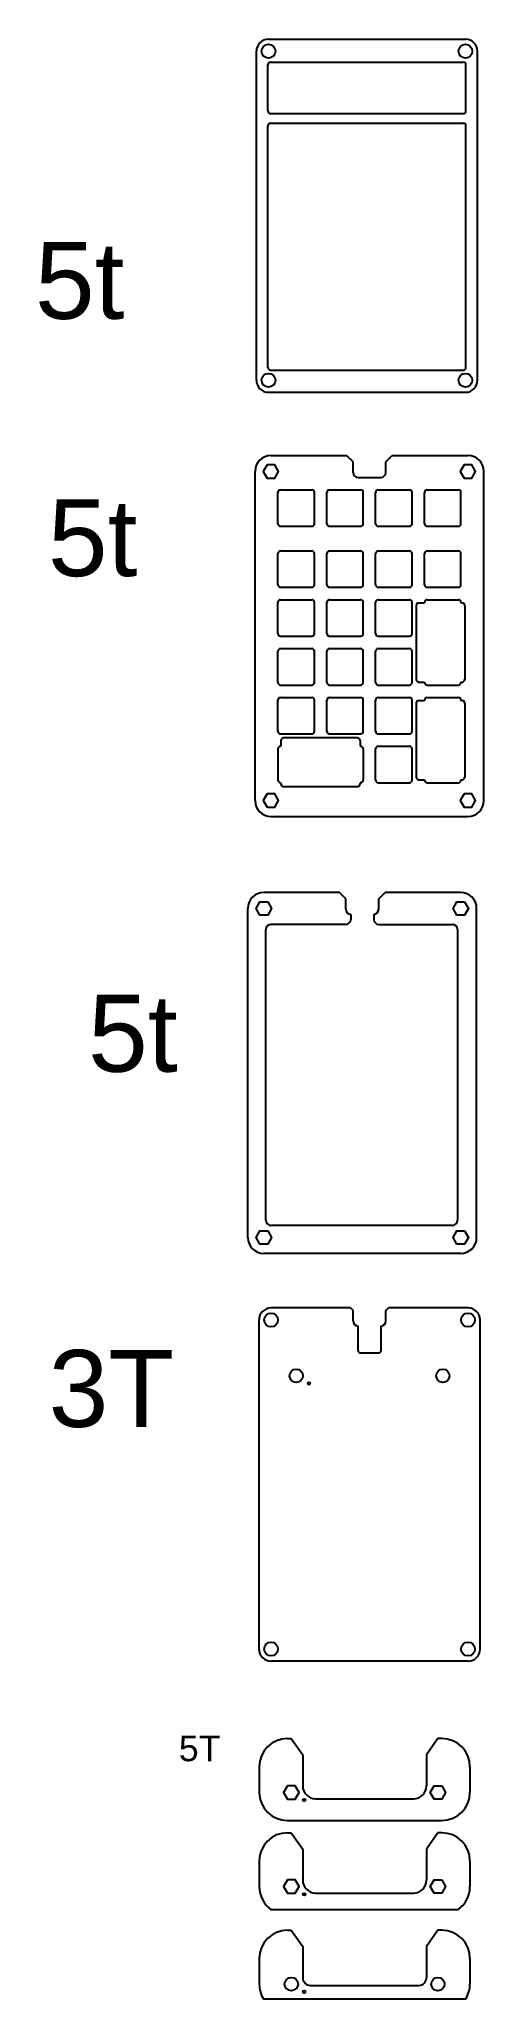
# Model space of a CAD drawing. Header units: millimetres. Extents: x 1375 to 1548, y 1311 to 2075.
import ezdxf

# ---------------------------------------------------------------- set-up
doc = ezdxf.new("R2010")
doc.units = ezdxf.units.MM
for name, color, linetype in [('받침5t', 122, 'Continuous'), ('상판5t', 10, 'Continuous'), ('중간판5t', 110, 'Continuous'), ('중상판5t', 2, 'Continuous'), ('하판3t', 210, 'Continuous')]:
    doc.layers.add(name, color=color, linetype=linetype)
doc.styles.get("Standard").update_dxf_attribs({"font": 'arial.ttf'})

# ---------------------------------------------------------------- blocks, each defined once
blk = doc.blocks.new('switch hole for acrylic')
for p, q in [((-7.1, -6.1), (-7.1, 6.1)), ((-6.1, 7.1), (6.1, 7.1)), ((7.1, -6.1), (7.1, 6.1)), ((-6.1, -7.1), (6.1, -7.1))]:
    blk.add_line(p, q)
for centre, start, end in [((-6.1, 6.1), 90, 180), ((6.1, 6.1), 0, 90), ((-6.1, -6.1), 180, 270), ((6.1, -6.1), 270, 0)]:
    blk.add_arc(centre, 1, start, end)

msp = doc.modelspace()

# ---------------------------------------------------------------- linework, layer by layer
at = {"layer": '받침5t'}
for p, q in [((1471.45, 1412.1), (1472.94, 1412.1)), ((1472.94, 1412.1), (1477.39, 1405.73)), ((1530.11, 1412.1), (1525.66, 1405.73)), ((1531.6, 1412.1), (1530.11, 1412.1)), ((1460.45, 1401.1), (1460.45, 1391.1)), ((1477.39, 1405.73), (1477.39, 1393.6)), ((1525.66, 1405.73), (1525.66, 1393.6)), ((1542.6, 1401.1), (1542.6, 1391.1)), ((1482.39, 1388.6), (1520.66, 1388.6)), ((1471.45, 1380.1), (1531.6, 1380.1)), ((1471.45, 1375.33), (1472.94, 1375.33)), ((1472.94, 1375.33), (1477.39, 1368.95)), ((1477.39, 1368.95), (1477.39, 1356.83)), ((1530.11, 1375.33), (1525.66, 1368.95)), ((1525.66, 1368.95), (1525.66, 1356.83)), ((1531.6, 1375.33), (1530.11, 1375.33)), ((1460.45, 1364.33), (1460.45, 1354.33)), ((1542.6, 1364.33), (1542.6, 1354.33)), ((1537.92, 1345.33), (1465.13, 1345.33)), ((1482.39, 1351.83), (1520.66, 1351.83)), ((1471.45, 1337.33), (1472.94, 1337.33)), ((1472.94, 1337.33), (1477.39, 1330.96)), ((1477.39, 1330.96), (1477.39, 1318.83)), ((1530.11, 1337.33), (1525.66, 1330.96)), ((1525.66, 1330.96), (1525.66, 1318.83)), ((1531.6, 1337.33), (1530.11, 1337.33)), ((1460.45, 1326.33), (1460.45, 1316.33)), ((1542.6, 1326.33), (1542.6, 1316.33)), ((1480.39, 1315.83), (1522.66, 1315.83)), ((1462.07, 1310.58), (1540.98, 1310.58))]:
    msp.add_line(p, q, dxfattribs=at)
for points in [[(1471.45, 1393.7), (1469.95, 1391.1), (1471.45, 1388.5), (1474.45, 1388.5), (1475.95, 1391.1), (1474.45, 1393.7)], [(1531.6, 1393.7), (1533.1, 1391.1), (1531.6, 1388.5), (1528.6, 1388.5), (1527.1, 1391.1), (1528.6, 1393.7)], [(1471.45, 1356.93), (1469.95, 1354.33), (1471.45, 1351.73), (1474.45, 1351.73), (1475.95, 1354.33), (1474.45, 1356.93)], [(1531.6, 1356.93), (1533.1, 1354.33), (1531.6, 1351.73), (1528.6, 1351.73), (1527.1, 1354.33), (1528.6, 1356.93)]]:
    msp.add_lwpolyline(points, close=True, dxfattribs=at)
for centre, radius in [((1477.95, 1388.1), 0.5), ((1477.95, 1351.33), 0.5), ((1472.95, 1316.33), 2.6), ((1530.1, 1316.33), 2.6), ((1477.95, 1313.33), 0.5)]:
    msp.add_circle(centre, radius, dxfattribs=at)
for centre, radius, start, end in [((1471.45, 1401.1), 11, 90, 180), ((1531.6, 1401.1), 11, 0, 90), ((1471.45, 1391.1), 11, 180, 270), ((1482.39, 1393.6), 5, 180, 270), ((1520.66, 1393.6), 5, 270, 0), ((1531.6, 1391.1), 11, 270, 0), ((1471.45, 1364.33), 11, 90, 180), ((1531.6, 1364.33), 11, 0, 90), ((1471.45, 1354.33), 11, 180, 234.9032), ((1482.39, 1356.83), 5, 180, 270), ((1520.66, 1356.83), 5, 270, 0), ((1531.6, 1354.33), 11, 305.0968, 0), ((1471.45, 1326.33), 11, 90, 180), ((1531.6, 1326.33), 11, 0, 90), ((1471.45, 1316.33), 11, 180, 211.51537), ((1480.39, 1318.83), 3, 180, 270), ((1522.66, 1318.83), 3, 270, 0), ((1531.6, 1316.33), 11, 328.48463, 0)]:
    msp.add_arc(centre, radius, start, end, dxfattribs=at)
at = {"layer": '상판5t'}
for p, q in [((1464.03, 2074.78), (1540.83, 2074.78)), ((1459.33, 1941.77), (1459.33, 2070.08)), ((1463.83, 2046.78), (1463.83, 2064.83)), ((1464.83, 2065.83), (1540.03, 2065.83)), ((1541.03, 2046.78), (1541.03, 2064.83)), ((1545.53, 1941.77), (1545.53, 2070.08)), ((1463.83, 1946.77), (1463.83, 2041.02)), ((1464.83, 2045.78), (1540.03, 2045.78)), ((1464.83, 2042.02), (1540.03, 2042.02)), ((1541.03, 1946.77), (1541.03, 2041.02)), ((1464.83, 1945.77), (1540.03, 1945.77)), ((1464.03, 1937.07), (1540.83, 1937.07))]:
    msp.add_line(p, q, dxfattribs=at)
for centre in [(1464.03, 2070.08), (1540.83, 2070.08), (1464.03, 1941.77), (1540.83, 1941.77)]:
    msp.add_circle(centre, 2.7, dxfattribs=at)
for centre, radius, start, end in [((1464.03, 2070.08), 4.7, 90, 180), ((1540.83, 2070.08), 4.7, 0, 90), ((1464.83, 2064.83), 1, 90, 180), ((1540.03, 2064.83), 1, 360, 90), ((1464.83, 2046.78), 1, 180, 270), ((1464.83, 2041.02), 1, 90, 180), ((1540.03, 2046.78), 1, 270, 360), ((1540.03, 2041.02), 1, 360, 90), ((1464.03, 1941.77), 4.7, 180, 270), ((1464.83, 1946.77), 1, 180, 270), ((1540.03, 1946.77), 1, 270, 360), ((1540.83, 1941.77), 4.7, 270, 0)]:
    msp.add_arc(centre, radius, start, end, dxfattribs=at)
at = {"layer": '중간판5t'}
for p, q in [((1456.02, 1607.48), (1456.02, 1735.79)), ((1491.73, 1741.99), (1462.22, 1741.99)), ((1494.23, 1739.49), (1491.73, 1741.99)), ((1494.23, 1735.45), (1494.23, 1739.49)), ((1507.02, 1739.49), (1509.52, 1741.99)), ((1507.02, 1735.45), (1507.02, 1739.49)), ((1539.02, 1741.99), (1509.52, 1741.99)), ((1545.22, 1607.48), (1545.22, 1735.79)), ((1463.02, 1614.18), (1463.02, 1727.54)), ((1494.12, 1729.54), (1465.02, 1729.54)), ((1496.12, 1733.45), (1496.12, 1731.54)), ((1505.12, 1733.45), (1505.12, 1731.54)), ((1507.12, 1729.54), (1535.72, 1729.54)), ((1537.72, 1727.54), (1537.72, 1614.18)), ((1535.72, 1612.18), (1465.02, 1612.18)), ((1539.02, 1601.28), (1462.22, 1601.28))]:
    msp.add_line(p, q, dxfattribs=at)
for points in [[(1463.73, 1738.39), (1465.23, 1735.79), (1463.73, 1733.19), (1460.72, 1733.19), (1459.22, 1735.79), (1460.72, 1738.39)], [(1540.53, 1738.39), (1542.03, 1735.79), (1540.53, 1733.19), (1537.52, 1733.19), (1536.02, 1735.79), (1537.52, 1738.39)], [(1463.73, 1610.08), (1465.23, 1607.48), (1463.73, 1604.88), (1460.72, 1604.88), (1459.22, 1607.48), (1460.72, 1610.08)], [(1540.53, 1610.08), (1542.03, 1607.48), (1540.53, 1604.88), (1537.52, 1604.88), (1536.02, 1607.48), (1537.52, 1610.08)]]:
    msp.add_lwpolyline(points, close=True, dxfattribs=at)
for centre, radius, start, end in [((1462.22, 1735.79), 6.2, 90, 180), ((1496.23, 1735.45), 2, 180, 266.93915), ((1505.02, 1735.45), 2, 273.06085, 0), ((1539.02, 1735.79), 6.2, 0, 90), ((1465.02, 1727.54), 2, 90, 180), ((1494.12, 1731.54), 2, 270, 0), ((1507.12, 1731.54), 2, 180, 270), ((1535.72, 1727.54), 2, 0, 90), ((1465.02, 1614.18), 2, 180, 270), ((1535.72, 1614.18), 2, 270, 0), ((1462.22, 1607.48), 6.2, 180, 270), ((1539.02, 1607.48), 6.2, 270, 0)]:
    msp.add_arc(centre, radius, start, end, dxfattribs=at)
at = {"layer": '중상판5t'}
for p, q in [((1465, 1912.41), (1494.51, 1912.41)), ((1497.01, 1909.91), (1494.51, 1912.41)), ((1509.8, 1909.91), (1512.3, 1912.41)), ((1512.3, 1912.41), (1541.8, 1912.41)), ((1458.8, 1777.89), (1458.8, 1906.21)), ((1497.01, 1905.86), (1497.01, 1909.91)), ((1499.01, 1903.86), (1507.8, 1903.86)), ((1509.8, 1905.86), (1509.8, 1909.91)), ((1548, 1777.89), (1548, 1906.21)), ((1521.62, 1853.98), (1521.62, 1825.1)), ((1522.62, 1854.98), (1524.88, 1854.98)), ((1524.88, 1855.17), (1524.88, 1854.98)), ((1525.88, 1856.17), (1538.08, 1856.17)), ((1539.08, 1855.17), (1539.08, 1854.98)), ((1539.08, 1854.98), (1539.56, 1854.98)), ((1540.56, 1853.98), (1540.56, 1825.1)), ((1522.62, 1824.1), (1524.88, 1824.1)), ((1524.88, 1823.92), (1524.88, 1824.1)), ((1525.88, 1822.92), (1538.08, 1822.92)), ((1539.08, 1824.1), (1539.56, 1824.1)), ((1539.08, 1823.92), (1539.08, 1824.1)), ((1521.62, 1815.88), (1521.62, 1787)), ((1522.62, 1816.88), (1524.88, 1816.88)), ((1524.88, 1817.07), (1524.88, 1816.88)), ((1525.88, 1818.07), (1538.08, 1818.07)), ((1539.08, 1817.07), (1539.08, 1816.88)), ((1539.08, 1816.88), (1539.56, 1816.88)), ((1540.56, 1815.88), (1540.56, 1787)), ((1467.73, 1798.02), (1467.73, 1785.82)), ((1468.73, 1799.02), (1468.92, 1799.02)), ((1468.92, 1801.27), (1468.92, 1799.02)), ((1498.79, 1802.27), (1469.92, 1802.27)), ((1499.79, 1801.27), (1499.79, 1799.02)), ((1499.98, 1799.02), (1499.79, 1799.02)), ((1500.98, 1798.02), (1500.98, 1785.82)), ((1468.73, 1784.82), (1468.92, 1784.82)), ((1468.92, 1784.82), (1468.92, 1784.33)), ((1469.92, 1783.33), (1498.79, 1783.33)), ((1499.79, 1784.82), (1499.79, 1784.33)), ((1499.98, 1784.82), (1499.79, 1784.82)), ((1522.62, 1786), (1524.88, 1786)), ((1524.88, 1785.82), (1524.88, 1786)), ((1525.88, 1784.82), (1538.08, 1784.82)), ((1539.08, 1786), (1539.56, 1786)), ((1539.08, 1785.82), (1539.08, 1786)), ((1465, 1771.69), (1541.8, 1771.69))]:
    msp.add_line(p, q, dxfattribs=at)
for points in [[(1463.5, 1908.81), (1462, 1906.21), (1463.5, 1903.61), (1466.51, 1903.61), (1468.01, 1906.21), (1466.51, 1908.81)], [(1540.3, 1908.81), (1538.8, 1906.21), (1540.3, 1903.61), (1543.31, 1903.61), (1544.81, 1906.21), (1543.31, 1908.81)], [(1463.5, 1780.49), (1462, 1777.89), (1463.5, 1775.29), (1466.51, 1775.29), (1468.01, 1777.89), (1466.51, 1780.49)], [(1540.3, 1780.49), (1538.8, 1777.89), (1540.3, 1775.29), (1543.31, 1775.29), (1544.81, 1777.89), (1543.31, 1780.49)]]:
    msp.add_lwpolyline(points, close=True, dxfattribs=at)
for centre, radius, start, end in [((1465, 1906.21), 6.2, 90, 180), ((1541.8, 1906.21), 6.2, 0, 90), ((1499.01, 1905.86), 2, 180, 270), ((1507.8, 1905.86), 2, 270, 0), ((1522.62, 1853.98), 1, 90, 180), ((1525.88, 1855.17), 1, 90, 180), ((1538.08, 1855.17), 1, 0, 90), ((1539.56, 1853.98), 1, 0, 90), ((1522.62, 1825.1), 1, 180, 270), ((1525.88, 1823.92), 1, 180, 270), ((1538.08, 1823.92), 1, 270, 0), ((1539.56, 1825.1), 1, 270, 0), ((1522.62, 1815.88), 1, 90, 180), ((1525.88, 1817.07), 1, 90, 180), ((1538.08, 1817.07), 1, 0, 90), ((1539.56, 1815.88), 1, 0, 90), ((1468.73, 1798.02), 1, 90, 180), ((1469.92, 1801.27), 1, 90, 180), ((1498.79, 1801.27), 1, 0, 90), ((1499.98, 1798.02), 1, 0, 90), ((1468.73, 1785.82), 1, 180, 270), ((1469.92, 1784.33), 1, 180, 270), ((1498.79, 1784.33), 1, 270, 0), ((1499.98, 1785.82), 1, 270, 0), ((1522.62, 1787), 1, 180, 270), ((1525.88, 1785.82), 1, 180, 270), ((1538.08, 1785.82), 1, 270, 0), ((1539.56, 1787), 1, 270, 0), ((1465, 1777.89), 6.2, 180, 270), ((1541.8, 1777.89), 6.2, 270, 0)]:
    msp.add_arc(centre, radius, start, end, dxfattribs=at)
at = {"layer": '하판3t'}
for p, q in [((1460.35, 1446.98), (1460.35, 1575.3)), ((1496.05, 1580), (1465.05, 1580)), ((1497.05, 1579), (1496.05, 1580)), ((1497.05, 1574.95), (1497.05, 1579)), ((1509.84, 1579), (1510.84, 1580)), ((1509.84, 1574.95), (1509.84, 1579)), ((1541.85, 1580), (1510.84, 1580)), ((1546.55, 1446.98), (1546.55, 1575.3)), ((1498.95, 1563.45), (1498.95, 1572.96)), ((1507.95, 1563.45), (1507.95, 1572.96)), ((1499.95, 1562.45), (1506.95, 1562.45)), ((1541.85, 1442.28), (1465.05, 1442.28))]:
    msp.add_line(p, q, dxfattribs=at)
for centre, radius in [((1465.05, 1575.3), 2.7), ((1541.85, 1575.3), 2.7), ((1474.87, 1553.57), 2.6), ((1532.02, 1553.57), 2.6), ((1479.87, 1550.57), 0.5), ((1465.05, 1446.98), 2.7), ((1541.85, 1446.98), 2.7)]:
    msp.add_circle(centre, radius, dxfattribs=at)
for centre, radius, start, end in [((1465.05, 1575.3), 4.7, 90, 180), ((1499.05, 1574.95), 2, 180, 266.93915), ((1507.84, 1574.95), 2, 273.06085, 0), ((1541.85, 1575.3), 4.7, 0, 90), ((1499.95, 1563.45), 1, 180, 270), ((1506.95, 1563.45), 1, 270, 0), ((1465.05, 1446.98), 4.7, 180, 270), ((1541.85, 1446.98), 4.7, 270, 0)]:
    msp.add_arc(centre, radius, start, end, dxfattribs=at)

# ---------------------------------------------------------------- block references
at = {"layer": '중상판5t'}
for p in [(1474.83, 1891.93), (1493.88, 1891.93), (1512.93, 1891.93), (1531.98, 1891.93), (1474.83, 1868.12), (1493.88, 1868.12), (1512.93, 1868.12), (1531.98, 1868.12), (1474.83, 1849.07), (1493.88, 1849.07), (1512.93, 1849.07), (1474.83, 1830.02), (1493.88, 1830.02), (1512.93, 1830.02), (1474.83, 1810.97), (1493.88, 1810.97), (1512.93, 1810.97), (1512.93, 1791.92)]:
    msp.add_blockref('switch hole for acrylic', p, dxfattribs=at)

# ---------------------------------------------------------------- texts
at = {"layer": '받침5t', "insert": (1429.07, 1413.24), "char_height": 10, "attachment_point": 1}
msp.add_mtext_dynamic_manual_height_columns('5T', width=0.8037, gutter_width=12.5, heights=[0], dxfattribs=at)
at = {"layer": '상판5t', "insert": (1372.95, 1995.73), "char_height": 30, "attachment_point": 1}
msp.add_mtext_dynamic_manual_height_columns('5t', width=0.8037, gutter_width=12.5, heights=[0], dxfattribs=at)
at = {"layer": '중간판5t', "insert": (1393.67, 1702.11), "char_height": 30, "attachment_point": 1}
msp.add_mtext_dynamic_manual_height_columns('5t', width=0.8037, gutter_width=12.5, heights=[0], dxfattribs=at)
at = {"layer": '중상판5t', "insert": (1378.01, 1895.39), "char_height": 30, "attachment_point": 1}
msp.add_mtext_dynamic_manual_height_columns('5t', width=0.8037, gutter_width=12.5, heights=[0], dxfattribs=at)
at = {"layer": '하판3t', "insert": (1378.31, 1563.6), "char_height": 30, "attachment_point": 1}
msp.add_mtext_dynamic_manual_height_columns('3T', width=0.8037, gutter_width=12.5, heights=[0], dxfattribs=at)

doc.saveas('drawing.dxf')
